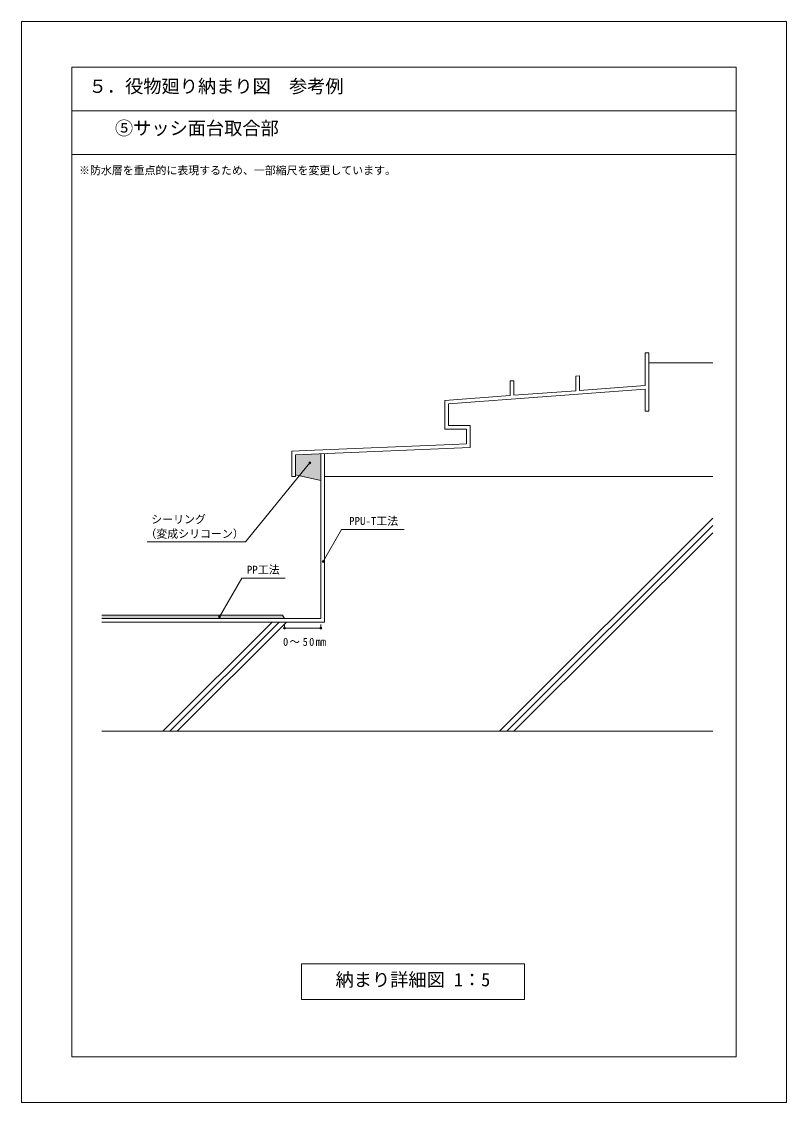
# Model space of a CAD drawing. Units: millimetres, scale not verified. Extents: x -511 to 539, y -757 to 728.
import ezdxf
from ezdxf.enums import TextEntityAlignment as Align

# ---------------------------------------------------------------- set-up
doc = ezdxf.new("R2010")
doc.units = ezdxf.units.MM
doc.header["$LTSCALE"] = 5
doc.header["$PDMODE"] = 32
doc.header["$PDSIZE"] = 2.5
for name, color, linetype, lineweight in [('0-0_Defpoints', 7, 'Continuous', 18), ('0-2_シーリング(変成シリコン)グレー', 4, 'Continuous', 18), ('0-4_文字', 4, 'Continuous', 18), ('0-5_枠', 6, 'Continuous', 18), ('0-6_躯体', 7, 'Continuous', 18), ('0-7_0', 4, 'Continuous', 18)]:
    doc.layers.add(name, color=color, linetype=linetype, lineweight=lineweight)
doc.styles.add('ＭＳ ゴシック', font='')
doc.styles.get('ＭＳ ゴシック').set_extended_font_data('MS Gothic')

msp = doc.modelspace()

# ---------------------------------------------------------------- linework, layer by layer
at = {"layer": '0-0_Defpoints'}
msp.add_lwpolyline([(-511.189, -757.396), (538.811, -757.396), (538.811, 727.604), (-511.189, 727.604)], close=True, dxfattribs=at)
at = {"layer": '0-2_シーリング(変成シリコン)グレー'}
msp.add_line((-100.214, 97.102), (-135.214, 104.893), dxfattribs=at)
at = {"layer": '0-4_文字', "color": 2}
for p, q in [((-100.214, -92.512), (-100.214, 133.946)), ((-152.908, -87.846), (-401.256, -87.846)), ((-150.214, -92.512), (-152.908, -87.846)), ((-150.214, -92.512), (-401.256, -92.512)), ((-150.214, -92.512), (-100.214, -92.512))]:
    msp.add_line(p, q, dxfattribs=at)
at = {"layer": '0-4_文字'}
for p, q in [((-95.214, -97.512), (-95.216, 134.154)), ((-97.316, -14.37), (-71.896, 29.657)), ((-71.896, 29.657), (13.844, 29.657)), ((-216.142, 12.738), (-338.862, 12.738)), ((-208.784, -36.933), (-239.45, -90.048)), ((-208.784, -36.933), (-149.217, -36.933)), ((-95.214, -97.512), (-401.256, -97.512)), ((-150.214, -105.683), (-150.214, -100.957)), ((-100.214, -105.683), (-100.214, -100.957)), ((-150.214, -105.683), (-100.214, -105.683))]:
    msp.add_line(p, q, dxfattribs=at)
at = {"layer": '0-4_文字', "color": 7}
msp.add_line((-150.214, -92.512), (-200.214, -92.512), dxfattribs=at)
at = {"layer": '0-4_文字'}
msp.add_lwpolyline([(-121.809, 113.634), (-203.642, 12.738), (-216.142, 12.738)], dxfattribs=at)
msp.add_lwpolyline([(-126.916, -566.824), (179.109, -566.824), (179.109, -616.051), (-126.916, -616.051)], close=True, dxfattribs=at)
for p in [(-115.51, 121.401), (-97.316, -14.37), (-239.45, -90.048), (-150.214, -105.683), (-100.214, -105.683)]:
    msp.add_point(p, dxfattribs=at)
at = {"layer": '0-4_文字', "color": 3}
msp.add_solid([(-135.214, 132.488), (-135.214, 104.893), (-100.214, 133.946), (-100.214, 97.102)], dxfattribs=at)
at = {"layer": '0-4_文字', "color": 7}
msp.add_solid([(-401.256, -87.846), (-401.256, -92.512), (-152.908, -87.846), (-150.214, -92.512)], dxfattribs=at)
at = {"layer": '0-5_枠'}
for p, q in [((-442.439, 665.104), (-442.439, -694.896)), ((470.061, 665.104), (-442.439, 665.104)), ((470.061, 665.104), (470.061, -694.896)), ((470.061, 605.104), (-442.439, 605.104)), ((470.061, 545.104), (-442.439, 545.104)), ((470.061, -694.896), (-442.439, -694.896))]:
    msp.add_line(p, q, dxfattribs=at)
at = {"layer": '0-6_躯体'}
for p, q in [((344.786, 227.501), (344.786, 272.488)), ((344.786, 272.488), (349.786, 272.488)), ((349.786, 192.488), (349.786, 272.488)), ((349.786, 258.715), (437.744, 258.715)), ((249.786, 240.519), (254.786, 240.89)), ((249.786, 220.464), (249.786, 240.519)), ((254.786, 220.835), (254.786, 240.89)), ((159.786, 233.852), (164.786, 234.223)), ((159.786, 213.798), (159.786, 233.852)), ((164.786, 214.168), (164.786, 234.223)), ((254.786, 220.835), (344.786, 227.501)), ((69.786, 207.131), (159.786, 213.798)), ((164.786, 214.168), (249.786, 220.464)), ((344.786, 192.488), (344.786, 222.488)), ((69.786, 207.131), (69.786, 167.488)), ((69.786, 192.488), (69.786, 202.488)), ((69.786, 192.488), (69.786, 187.488)), ((74.786, 192.488), (74.786, 172.488)), ((349.786, 192.488), (344.786, 192.488)), ((69.786, 167.488), (79.786, 167.488)), ((74.786, 172.488), (104.786, 172.488)), ((79.786, 167.488), (99.786, 167.488)), ((99.786, 147.284), (99.786, 167.488)), ((104.786, 142.488), (104.786, 172.488)), ((-120.231, 138.116), (-140.214, 137.284)), ((-140.214, 102.488), (-140.214, 137.284)), ((-135.214, 132.488), (104.786, 142.488)), ((-120.231, 138.116), (79.804, 146.451)), ((79.804, 146.451), (99.786, 147.284))]:
    msp.add_line(p, q, dxfattribs=at)
at = {"layer": '0-6_躯体', "color": 4}
for p, q in [((437.744, 102.488), (-95.214, 102.488)), ((145.04, -247.512), (437.744, 45.192)), ((154.939, -247.512), (437.744, 35.293)), ((437.744, 25.393), (164.838, -247.512)), ((-317.409, -247.512), (-167.409, -97.512)), ((-307.509, -247.512), (-157.509, -97.512)), ((-147.61, -97.512), (-297.61, -247.512)), ((-401.256, -247.512), (437.744, -247.512))]:
    msp.add_line(p, q, dxfattribs=at)
at = {"layer": '0-6_躯体'}
for points in [[(74.786, 192.488), (74.786, 202.488), (344.786, 222.488)], [(-140.214, 102.488), (-135.214, 102.488), (-135.214, 132.488)]]:
    msp.add_lwpolyline(points, dxfattribs=at)
at = {"layer": '0-7_0'}
msp.add_line((-115.51, 121.401), (-121.809, 113.634), dxfattribs=at)

# ---------------------------------------------------------------- texts
at = {"layer": '0-4_文字', "color": 7, "style": 'ＭＳ ゴシック'}
for s, height, p in [('５．役物廻り納まり図\u3000参考例', 18.33, (-419.14, 624.172)), ('⑤サッシ面台取合部\u3000', 18.33, (-383.088, 566.523)), ('※防水層を重点的に表現するため、一部縮尺を変更しています。', 11, (-432.4, 514.393)), ('シーリング', 11, (-333.246, 34.903)), ('PPU-T工法', 11, (-61.592, 32.669)), ('（変成シリコーン）', 11, (-341.205, 15.004)), ('PP工法', 11, (-201.9, -34.344)), ('納まり詳細図 1：5', 18.33, (-80.193, -603.447))]:
    msp.add_text(s, height=height, dxfattribs=at).set_placement(p, align=Align.BOTTOM_LEFT)
at = {"layer": '0-4_文字', "color": 7, "insert": (-152.292, -130.27), "char_height": 11, "attachment_point": 7, "style": 'ＭＳ ゴシック'}
msp.add_mtext('\\T1.26;\\W0.95;0～50㎜', dxfattribs=at)

doc.saveas('drawing.dxf')
